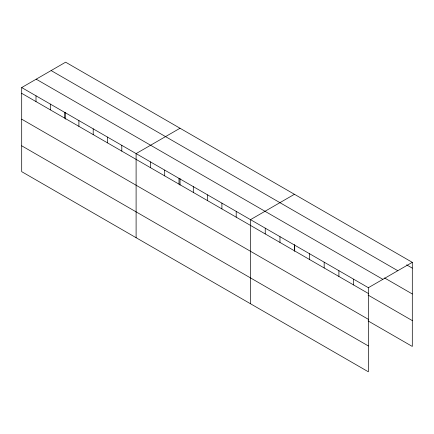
<?xml version="1.0" encoding="UTF-8"?>
<svg xmlns="http://www.w3.org/2000/svg" width="434" height="434" viewBox="0 0 434 434"><rect width="100%" height="100%" fill="white"/><g stroke="black" fill="none" stroke-linecap="round" stroke-linejoin="round"><path stroke-width="0.65" d="M21.7 87.554L368.374 287.704L368.374 371.808L21.7 171.658L21.7 87.554L65.626 62.192L412.3 262.342L412.3 346.446L368.097 320.927M180.029 128.242L136.102 153.603L136.102 237.707M294.431 194.291L250.505 219.653L250.505 303.757M368.374 287.704L412.3 262.342M406.631 264.849L412.3 268.12M51.131 70.563L397.804 270.713M384.535 277.939L412.3 293.97M36.196 79.183L382.869 279.333M21.7 93.332L368.374 293.482M368.097 295.082L412.3 320.601M21.7 119.182L368.374 319.332M21.7 145.813L368.374 345.963M353.639 279.198L353.639 284.975M338.905 270.691L338.905 276.469M324.171 262.185L324.171 267.962M309.437 253.678L309.437 259.456M294.702 245.172L294.702 250.95M294.431 244.559L294.431 251.215M279.973 236.666L279.973 242.443M265.239 228.159L265.239 233.937M236.204 211.396L236.204 217.179M221.904 203.139L221.904 208.922M207.604 194.882L207.604 200.665M193.304 186.631L193.304 192.408M180.029 178.51L180.029 185.166M179.003 178.374L179.003 184.152M164.703 170.117L164.703 175.895M150.403 161.86L150.403 167.638M121.802 145.347L121.802 151.13M107.502 137.09L107.502 142.873M93.202 128.833L93.202 134.616M78.901 120.581L78.901 126.359M65.626 112.46L65.626 119.117M64.601 112.325L64.601 118.102M50.301 104.068L50.301 109.845M36 95.811L36 101.589"/></g></svg>
